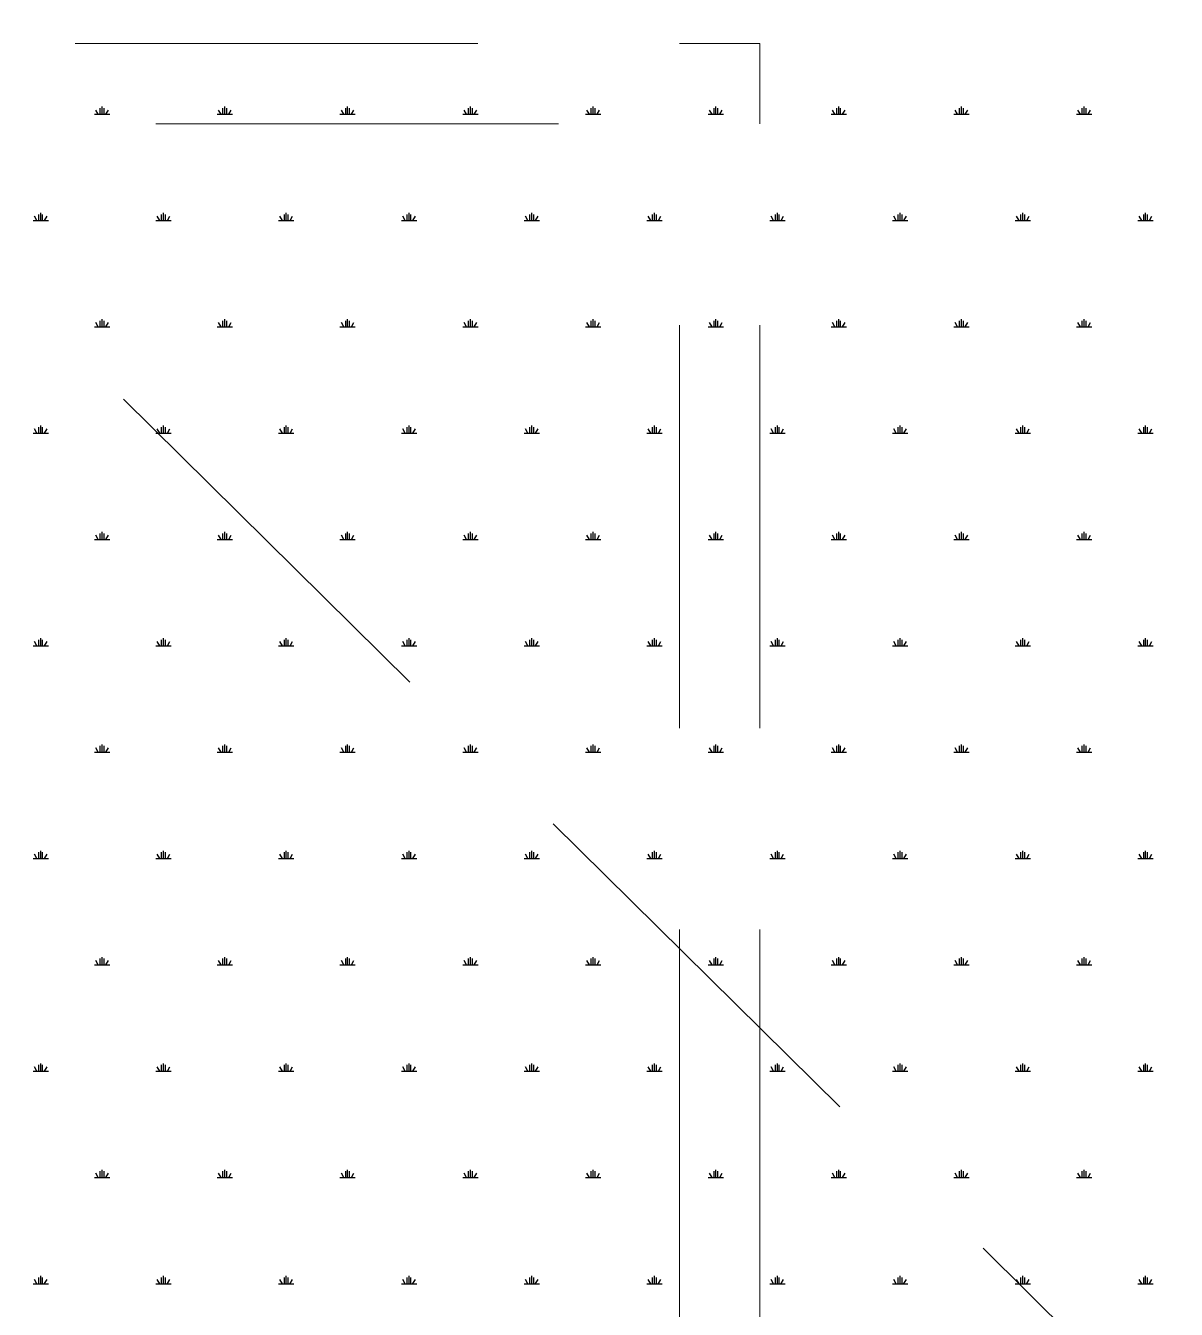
# Model space of a CAD drawing. Header units: millimetres. Extents: x 2999.9 to 3041.9, y 869.6 to 906.3.
# Drawn here: x 3021.963 to 3022.678, y 898.602 to 899.399 of the extents above; entities that cross this region are included whole.
import ezdxf

# ---------------------------------------------------------------- set-up
doc = ezdxf.new("R2010")
doc.units = ezdxf.units.MM
doc.linetypes.add('HIDDEN', pattern=[0.375, 0.25, -0.125])

msp = doc.modelspace()

# ---------------------------------------------------------------- linework, layer by layer
at = {"color": 253, "linetype": 'HIDDEN', "lineweight": 0}
for p, q in [((3023.26921, 897.93752), (3019.26921, 901.88817)), ((3020.11921, 899.38817), (3022.41921, 899.38817)), ((3022.41921, 896.33817), (3022.41921, 899.38817)), ((3020.16921, 899.33817), (3022.36921, 899.33817)), ((3022.36921, 896.33817), (3022.36921, 899.33817))]:
    msp.add_line(p, q, dxfattribs=at)
at = {"color": 76, "linetype": 'Continuous'}
for p, q in [((3022.00853, 899.34418), (3022.007, 899.34682)), ((3022.00972, 899.34418), (3022.00972, 899.34799)), ((3022.01091, 899.34418), (3022.01091, 899.34894)), ((3022.0121, 899.34418), (3022.0121, 899.34799)), ((3022.01329, 899.34418), (3022.01482, 899.34682)), ((3022.08473, 899.34418), (3022.0832, 899.34682)), ((3022.08592, 899.34418), (3022.08592, 899.34799)), ((3022.08711, 899.34418), (3022.08711, 899.34894)), ((3022.0883, 899.34418), (3022.0883, 899.34799)), ((3022.08949, 899.34418), (3022.09102, 899.34682)), ((3022.16093, 899.34418), (3022.1594, 899.34682)), ((3022.16212, 899.34418), (3022.16212, 899.34799)), ((3022.16331, 899.34418), (3022.16331, 899.34894)), ((3022.1645, 899.34418), (3022.1645, 899.34799)), ((3022.16569, 899.34418), (3022.16722, 899.34682)), ((3022.23713, 899.34418), (3022.2356, 899.34682)), ((3022.23832, 899.34418), (3022.23832, 899.34799)), ((3022.23951, 899.34418), (3022.23951, 899.34894)), ((3022.2407, 899.34418), (3022.2407, 899.34799)), ((3022.24189, 899.34418), (3022.24342, 899.34682)), ((3022.31333, 899.34418), (3022.3118, 899.34682)), ((3022.31452, 899.34418), (3022.31452, 899.34799)), ((3022.31571, 899.34418), (3022.31571, 899.34894)), ((3022.3169, 899.34418), (3022.3169, 899.34799)), ((3022.31809, 899.34418), (3022.31962, 899.34682)), ((3022.38953, 899.34418), (3022.388, 899.34682)), ((3022.39072, 899.34418), (3022.39072, 899.34799)), ((3022.39191, 899.34418), (3022.39191, 899.34894)), ((3022.3931, 899.34418), (3022.3931, 899.34799)), ((3022.39429, 899.34418), (3022.39582, 899.34682)), ((3022.46573, 899.34418), (3022.4642, 899.34682)), ((3022.46692, 899.34418), (3022.46692, 899.34799)), ((3022.46811, 899.34418), (3022.46811, 899.34894)), ((3022.4693, 899.34418), (3022.4693, 899.34799)), ((3022.47049, 899.34418), (3022.47202, 899.34682)), ((3022.54193, 899.34418), (3022.5404, 899.34682)), ((3022.54312, 899.34418), (3022.54312, 899.34799)), ((3022.54431, 899.34418), (3022.54431, 899.34894)), ((3022.5455, 899.34418), (3022.5455, 899.34799)), ((3022.54669, 899.34418), (3022.54822, 899.34682)), ((3022.61813, 899.34418), (3022.6166, 899.34682)), ((3022.61932, 899.34418), (3022.61932, 899.34799)), ((3022.62051, 899.34418), (3022.62051, 899.34894)), ((3022.6217, 899.34418), (3022.6217, 899.34799)), ((3022.62289, 899.34418), (3022.62442, 899.34682)), ((3022.00615, 899.34418), (3022.01567, 899.34418)), ((3022.08235, 899.34418), (3022.09187, 899.34418)), ((3022.15855, 899.34418), (3022.16807, 899.34418)), ((3022.23475, 899.34418), (3022.24427, 899.34418)), ((3022.31095, 899.34418), (3022.32047, 899.34418)), ((3022.38715, 899.34418), (3022.39667, 899.34418)), ((3022.46335, 899.34418), (3022.47287, 899.34418)), ((3022.53955, 899.34418), (3022.54907, 899.34418)), ((3022.61575, 899.34418), (3022.62527, 899.34418)), ((3021.97162, 899.27818), (3021.97162, 899.28199)), ((3021.97281, 899.27818), (3021.97281, 899.28295)), ((3021.974, 899.27818), (3021.974, 899.28199)), ((3022.04782, 899.27818), (3022.04782, 899.28199)), ((3022.04901, 899.27818), (3022.04901, 899.28295)), ((3022.0502, 899.27818), (3022.0502, 899.28199)), ((3022.12402, 899.27818), (3022.12402, 899.28199)), ((3022.12521, 899.27818), (3022.12521, 899.28295)), ((3022.1264, 899.27818), (3022.1264, 899.28199)), ((3022.20022, 899.27818), (3022.20022, 899.28199)), ((3022.20141, 899.27818), (3022.20141, 899.28295)), ((3022.2026, 899.27818), (3022.2026, 899.28199)), ((3022.27642, 899.27818), (3022.27642, 899.28199)), ((3022.27761, 899.27818), (3022.27761, 899.28295)), ((3022.2788, 899.27818), (3022.2788, 899.28199)), ((3022.35262, 899.27818), (3022.35262, 899.28199)), ((3022.35381, 899.27818), (3022.35381, 899.28295)), ((3022.355, 899.27818), (3022.355, 899.28199)), ((3022.42882, 899.27818), (3022.42882, 899.28199)), ((3022.43001, 899.27818), (3022.43001, 899.28295)), ((3022.4312, 899.27818), (3022.4312, 899.28199)), ((3022.50502, 899.27818), (3022.50502, 899.28199)), ((3022.50621, 899.27818), (3022.50621, 899.28295)), ((3022.5074, 899.27818), (3022.5074, 899.28199)), ((3022.58122, 899.27818), (3022.58122, 899.28199)), ((3022.58241, 899.27818), (3022.58241, 899.28295)), ((3022.5836, 899.27818), (3022.5836, 899.28199)), ((3022.65742, 899.27818), (3022.65742, 899.28199)), ((3022.65861, 899.27818), (3022.65861, 899.28295)), ((3022.6598, 899.27818), (3022.6598, 899.28199)), ((3021.96805, 899.27818), (3021.97757, 899.27818)), ((3021.97043, 899.27818), (3021.9689, 899.28082)), ((3021.97519, 899.27819), (3021.97672, 899.28083)), ((3022.04425, 899.27818), (3022.05377, 899.27818)), ((3022.04663, 899.27818), (3022.0451, 899.28082)), ((3022.05139, 899.27819), (3022.05292, 899.28083)), ((3022.12045, 899.27818), (3022.12997, 899.27818)), ((3022.12283, 899.27818), (3022.1213, 899.28082)), ((3022.12759, 899.27819), (3022.12912, 899.28083)), ((3022.19665, 899.27818), (3022.20617, 899.27818)), ((3022.19903, 899.27818), (3022.1975, 899.28082)), ((3022.20379, 899.27819), (3022.20532, 899.28083)), ((3022.27285, 899.27818), (3022.28237, 899.27818)), ((3022.27523, 899.27818), (3022.2737, 899.28082)), ((3022.27999, 899.27819), (3022.28152, 899.28083)), ((3022.34905, 899.27818), (3022.35857, 899.27818)), ((3022.35143, 899.27818), (3022.3499, 899.28082)), ((3022.35619, 899.27819), (3022.35772, 899.28083)), ((3022.42525, 899.27818), (3022.43477, 899.27818)), ((3022.42763, 899.27818), (3022.4261, 899.28082)), ((3022.43239, 899.27819), (3022.43392, 899.28083)), ((3022.50145, 899.27818), (3022.51097, 899.27818)), ((3022.50383, 899.27818), (3022.5023, 899.28082)), ((3022.50859, 899.27819), (3022.51012, 899.28083)), ((3022.57765, 899.27818), (3022.58717, 899.27818)), ((3022.58003, 899.27818), (3022.5785, 899.28082)), ((3022.58479, 899.27819), (3022.58632, 899.28083)), ((3022.65385, 899.27818), (3022.66337, 899.27818)), ((3022.65623, 899.27818), (3022.6547, 899.28082)), ((3022.66099, 899.27819), (3022.66252, 899.28083)), ((3022.00615, 899.21219), (3022.01567, 899.21219)), ((3022.00853, 899.21219), (3022.007, 899.21483)), ((3022.00972, 899.21219), (3022.00972, 899.216)), ((3022.01091, 899.21219), (3022.01091, 899.21696)), ((3022.0121, 899.21219), (3022.0121, 899.216)), ((3022.01329, 899.2122), (3022.01482, 899.21483)), ((3022.08235, 899.21219), (3022.09187, 899.21219)), ((3022.08473, 899.21219), (3022.0832, 899.21483)), ((3022.08592, 899.21219), (3022.08592, 899.216)), ((3022.08711, 899.21219), (3022.08711, 899.21696)), ((3022.0883, 899.21219), (3022.0883, 899.216)), ((3022.08949, 899.2122), (3022.09102, 899.21483)), ((3022.15855, 899.21219), (3022.16807, 899.21219)), ((3022.16093, 899.21219), (3022.1594, 899.21483)), ((3022.16212, 899.21219), (3022.16212, 899.216)), ((3022.16331, 899.21219), (3022.16331, 899.21696)), ((3022.1645, 899.21219), (3022.1645, 899.216)), ((3022.16569, 899.2122), (3022.16722, 899.21483)), ((3022.23475, 899.21219), (3022.24427, 899.21219)), ((3022.23713, 899.21219), (3022.2356, 899.21483)), ((3022.23832, 899.21219), (3022.23832, 899.216)), ((3022.23951, 899.21219), (3022.23951, 899.21696)), ((3022.2407, 899.21219), (3022.2407, 899.216)), ((3022.24189, 899.2122), (3022.24342, 899.21483)), ((3022.31095, 899.21219), (3022.32047, 899.21219)), ((3022.31333, 899.21219), (3022.3118, 899.21483)), ((3022.31452, 899.21219), (3022.31452, 899.216)), ((3022.31571, 899.21219), (3022.31571, 899.21696)), ((3022.3169, 899.21219), (3022.3169, 899.216)), ((3022.31809, 899.2122), (3022.31962, 899.21483)), ((3022.38715, 899.21219), (3022.39667, 899.21219)), ((3022.38953, 899.21219), (3022.388, 899.21483)), ((3022.39072, 899.21219), (3022.39072, 899.216)), ((3022.39191, 899.21219), (3022.39191, 899.21696)), ((3022.3931, 899.21219), (3022.3931, 899.216)), ((3022.39429, 899.2122), (3022.39582, 899.21483)), ((3022.46335, 899.21219), (3022.47287, 899.21219)), ((3022.46573, 899.21219), (3022.4642, 899.21483)), ((3022.46692, 899.21219), (3022.46692, 899.216)), ((3022.46811, 899.21219), (3022.46811, 899.21696)), ((3022.4693, 899.21219), (3022.4693, 899.216)), ((3022.47049, 899.2122), (3022.47202, 899.21483)), ((3022.53955, 899.21219), (3022.54907, 899.21219)), ((3022.54193, 899.21219), (3022.5404, 899.21483)), ((3022.54312, 899.21219), (3022.54312, 899.216)), ((3022.54431, 899.21219), (3022.54431, 899.21696)), ((3022.5455, 899.21219), (3022.5455, 899.216)), ((3022.54669, 899.2122), (3022.54822, 899.21483)), ((3022.61575, 899.21219), (3022.62527, 899.21219)), ((3022.61813, 899.21219), (3022.6166, 899.21483)), ((3022.61932, 899.21219), (3022.61932, 899.216)), ((3022.62051, 899.21219), (3022.62051, 899.21696)), ((3022.6217, 899.21219), (3022.6217, 899.216)), ((3022.62289, 899.2122), (3022.62442, 899.21483)), ((3021.97043, 899.1462), (3021.9689, 899.14884)), ((3021.97162, 899.1462), (3021.97162, 899.15001)), ((3021.97281, 899.1462), (3021.97281, 899.15097)), ((3021.974, 899.1462), (3021.974, 899.15001)), ((3021.97519, 899.1462), (3021.97672, 899.14884)), ((3022.04663, 899.1462), (3022.0451, 899.14884)), ((3022.04782, 899.1462), (3022.04782, 899.15001)), ((3022.04901, 899.1462), (3022.04901, 899.15097)), ((3022.0502, 899.1462), (3022.0502, 899.15001)), ((3022.05139, 899.1462), (3022.05292, 899.14884)), ((3022.12283, 899.1462), (3022.1213, 899.14884)), ((3022.12402, 899.1462), (3022.12402, 899.15001)), ((3022.12521, 899.1462), (3022.12521, 899.15097)), ((3022.1264, 899.1462), (3022.1264, 899.15001)), ((3022.12759, 899.1462), (3022.12912, 899.14884)), ((3022.19903, 899.1462), (3022.1975, 899.14884)), ((3022.20022, 899.1462), (3022.20022, 899.15001)), ((3022.20141, 899.1462), (3022.20141, 899.15097)), ((3022.2026, 899.1462), (3022.2026, 899.15001)), ((3022.20379, 899.1462), (3022.20532, 899.14884)), ((3022.27523, 899.1462), (3022.2737, 899.14884)), ((3022.27642, 899.1462), (3022.27642, 899.15001)), ((3022.27761, 899.1462), (3022.27761, 899.15097)), ((3022.2788, 899.1462), (3022.2788, 899.15001)), ((3022.27999, 899.1462), (3022.28152, 899.14884)), ((3022.35143, 899.1462), (3022.3499, 899.14884)), ((3022.35262, 899.1462), (3022.35262, 899.15001)), ((3022.35381, 899.1462), (3022.35381, 899.15097)), ((3022.355, 899.1462), (3022.355, 899.15001)), ((3022.35619, 899.1462), (3022.35772, 899.14884)), ((3022.42763, 899.1462), (3022.4261, 899.14884)), ((3022.42882, 899.1462), (3022.42882, 899.15001)), ((3022.43001, 899.1462), (3022.43001, 899.15097)), ((3022.4312, 899.1462), (3022.4312, 899.15001)), ((3022.43239, 899.1462), (3022.43392, 899.14884)), ((3022.50383, 899.1462), (3022.5023, 899.14884)), ((3022.50502, 899.1462), (3022.50502, 899.15001)), ((3022.50621, 899.1462), (3022.50621, 899.15097)), ((3022.5074, 899.1462), (3022.5074, 899.15001)), ((3022.50859, 899.1462), (3022.51012, 899.14884)), ((3022.58003, 899.1462), (3022.5785, 899.14884)), ((3022.58122, 899.1462), (3022.58122, 899.15001)), ((3022.58241, 899.1462), (3022.58241, 899.15097)), ((3022.5836, 899.1462), (3022.5836, 899.15001)), ((3022.58479, 899.1462), (3022.58632, 899.14884)), ((3022.65623, 899.1462), (3022.6547, 899.14884)), ((3022.65742, 899.1462), (3022.65742, 899.15001)), ((3022.65861, 899.1462), (3022.65861, 899.15097)), ((3022.6598, 899.1462), (3022.6598, 899.15001)), ((3022.66099, 899.1462), (3022.66252, 899.14884)), ((3021.96805, 899.1462), (3021.97757, 899.1462)), ((3022.04425, 899.1462), (3022.04543, 899.1462)), ((3022.04543, 899.1462), (3022.05377, 899.1462)), ((3022.12045, 899.1462), (3022.12997, 899.1462)), ((3022.19665, 899.1462), (3022.20617, 899.1462)), ((3022.27285, 899.1462), (3022.28237, 899.1462)), ((3022.34905, 899.1462), (3022.35857, 899.1462)), ((3022.42525, 899.1462), (3022.43477, 899.1462)), ((3022.50145, 899.1462), (3022.51097, 899.1462)), ((3022.57765, 899.1462), (3022.58717, 899.1462)), ((3022.65385, 899.1462), (3022.66337, 899.1462)), ((3022.00853, 899.08021), (3022.007, 899.08285)), ((3022.00972, 899.08021), (3022.00972, 899.08402)), ((3022.01091, 899.08021), (3022.01091, 899.08497)), ((3022.0121, 899.08021), (3022.0121, 899.08402)), ((3022.01329, 899.08021), (3022.01482, 899.08285)), ((3022.08473, 899.08021), (3022.0832, 899.08285)), ((3022.08592, 899.08021), (3022.08592, 899.08402)), ((3022.08711, 899.08021), (3022.08711, 899.08497)), ((3022.0883, 899.08021), (3022.0883, 899.08402)), ((3022.08949, 899.08021), (3022.09102, 899.08285)), ((3022.16093, 899.08021), (3022.1594, 899.08285)), ((3022.16212, 899.08021), (3022.16212, 899.08402)), ((3022.16331, 899.08021), (3022.16331, 899.08497)), ((3022.1645, 899.08021), (3022.1645, 899.08402)), ((3022.16569, 899.08021), (3022.16722, 899.08285)), ((3022.23713, 899.08021), (3022.2356, 899.08285)), ((3022.23832, 899.08021), (3022.23832, 899.08402)), ((3022.23951, 899.08021), (3022.23951, 899.08497)), ((3022.2407, 899.08021), (3022.2407, 899.08402)), ((3022.24189, 899.08021), (3022.24342, 899.08285)), ((3022.31333, 899.08021), (3022.3118, 899.08285)), ((3022.31452, 899.08021), (3022.31452, 899.08402)), ((3022.31571, 899.08021), (3022.31571, 899.08497)), ((3022.3169, 899.08021), (3022.3169, 899.08402)), ((3022.31809, 899.08021), (3022.31962, 899.08285)), ((3022.38953, 899.08021), (3022.388, 899.08285)), ((3022.39072, 899.08021), (3022.39072, 899.08402)), ((3022.39191, 899.08021), (3022.39191, 899.08497)), ((3022.3931, 899.08021), (3022.3931, 899.08402)), ((3022.39429, 899.08021), (3022.39582, 899.08285)), ((3022.46573, 899.08021), (3022.4642, 899.08285)), ((3022.46692, 899.08021), (3022.46692, 899.08402)), ((3022.46811, 899.08021), (3022.46811, 899.08497)), ((3022.4693, 899.08021), (3022.4693, 899.08402)), ((3022.47049, 899.08021), (3022.47202, 899.08285)), ((3022.54193, 899.08021), (3022.5404, 899.08285)), ((3022.54312, 899.08021), (3022.54312, 899.08402)), ((3022.54431, 899.08021), (3022.54431, 899.08497)), ((3022.5455, 899.08021), (3022.5455, 899.08402)), ((3022.54669, 899.08021), (3022.54822, 899.08285)), ((3022.61813, 899.08021), (3022.6166, 899.08285)), ((3022.61932, 899.08021), (3022.61932, 899.08402)), ((3022.62051, 899.08021), (3022.62051, 899.08497)), ((3022.6217, 899.08021), (3022.6217, 899.08402)), ((3022.62289, 899.08021), (3022.62442, 899.08285)), ((3022.00615, 899.08021), (3022.01567, 899.08021)), ((3022.08235, 899.08021), (3022.09187, 899.08021)), ((3022.15855, 899.08021), (3022.16807, 899.08021)), ((3022.23475, 899.08021), (3022.24427, 899.08021)), ((3022.31095, 899.08021), (3022.32047, 899.08021)), ((3022.38715, 899.08021), (3022.39667, 899.08021)), ((3022.46335, 899.08021), (3022.47287, 899.08021)), ((3022.53955, 899.08021), (3022.54907, 899.08021)), ((3022.61575, 899.08021), (3022.62527, 899.08021)), ((3021.97281, 899.01422), (3021.97281, 899.01898)), ((3022.04901, 899.01422), (3022.04901, 899.01898)), ((3022.12521, 899.01422), (3022.12521, 899.01898)), ((3022.20141, 899.01422), (3022.20141, 899.01898)), ((3022.27761, 899.01422), (3022.27761, 899.01898)), ((3022.35381, 899.01422), (3022.35381, 899.01898)), ((3022.43001, 899.01422), (3022.43001, 899.01898)), ((3022.50621, 899.01422), (3022.50621, 899.01898)), ((3022.58241, 899.01422), (3022.58241, 899.01898)), ((3022.65861, 899.01422), (3022.65861, 899.01898)), ((3021.96805, 899.01422), (3021.97757, 899.01422)), ((3021.97043, 899.01422), (3021.9689, 899.01686)), ((3021.97162, 899.01422), (3021.97162, 899.01803)), ((3021.974, 899.01422), (3021.974, 899.01803)), ((3021.97519, 899.01422), (3021.97672, 899.01686)), ((3022.04425, 899.01422), (3022.05377, 899.01422)), ((3022.04663, 899.01422), (3022.0451, 899.01686)), ((3022.04782, 899.01422), (3022.04782, 899.01803)), ((3022.0502, 899.01422), (3022.0502, 899.01803)), ((3022.05139, 899.01422), (3022.05292, 899.01686)), ((3022.12045, 899.01422), (3022.12997, 899.01422)), ((3022.12283, 899.01422), (3022.1213, 899.01686)), ((3022.12402, 899.01422), (3022.12402, 899.01803)), ((3022.1264, 899.01422), (3022.1264, 899.01803)), ((3022.12759, 899.01422), (3022.12912, 899.01686)), ((3022.19665, 899.01422), (3022.20617, 899.01422)), ((3022.19903, 899.01422), (3022.1975, 899.01686)), ((3022.20022, 899.01422), (3022.20022, 899.01803)), ((3022.2026, 899.01422), (3022.2026, 899.01803)), ((3022.20379, 899.01422), (3022.20532, 899.01686)), ((3022.27285, 899.01422), (3022.28237, 899.01422)), ((3022.27523, 899.01422), (3022.2737, 899.01686)), ((3022.27642, 899.01422), (3022.27642, 899.01803)), ((3022.2788, 899.01422), (3022.2788, 899.01803)), ((3022.27999, 899.01422), (3022.28152, 899.01686)), ((3022.34905, 899.01422), (3022.35857, 899.01422)), ((3022.35143, 899.01422), (3022.3499, 899.01686)), ((3022.35262, 899.01422), (3022.35262, 899.01803)), ((3022.355, 899.01422), (3022.355, 899.01803)), ((3022.35619, 899.01422), (3022.35772, 899.01686)), ((3022.42525, 899.01422), (3022.43477, 899.01422)), ((3022.42763, 899.01422), (3022.4261, 899.01686)), ((3022.42882, 899.01422), (3022.42882, 899.01803)), ((3022.4312, 899.01422), (3022.4312, 899.01803)), ((3022.43239, 899.01422), (3022.43392, 899.01686)), ((3022.50145, 899.01422), (3022.51097, 899.01422)), ((3022.50383, 899.01422), (3022.5023, 899.01686)), ((3022.50502, 899.01422), (3022.50502, 899.01803)), ((3022.5074, 899.01422), (3022.5074, 899.01803)), ((3022.50859, 899.01422), (3022.51012, 899.01686)), ((3022.57765, 899.01422), (3022.58717, 899.01422)), ((3022.58003, 899.01422), (3022.5785, 899.01686)), ((3022.58122, 899.01422), (3022.58122, 899.01803)), ((3022.5836, 899.01422), (3022.5836, 899.01803)), ((3022.58479, 899.01422), (3022.58632, 899.01686)), ((3022.65385, 899.01422), (3022.66337, 899.01422)), ((3022.65623, 899.01422), (3022.6547, 899.01686)), ((3022.65742, 899.01422), (3022.65742, 899.01803)), ((3022.6598, 899.01422), (3022.6598, 899.01803)), ((3022.66099, 899.01422), (3022.66252, 899.01686)), ((3022.00615, 898.94823), (3022.01567, 898.94823)), ((3022.00853, 898.94823), (3022.007, 898.95087)), ((3022.00972, 898.94823), (3022.00972, 898.95204)), ((3022.01091, 898.94823), (3022.01091, 898.95299)), ((3022.0121, 898.94823), (3022.0121, 898.95204)), ((3022.01329, 898.94823), (3022.01482, 898.95087)), ((3022.08235, 898.94823), (3022.09187, 898.94823)), ((3022.08473, 898.94823), (3022.0832, 898.95087)), ((3022.08592, 898.94823), (3022.08592, 898.95204)), ((3022.08711, 898.94823), (3022.08711, 898.95299)), ((3022.0883, 898.94823), (3022.0883, 898.95204)), ((3022.08949, 898.94823), (3022.09102, 898.95087)), ((3022.15855, 898.94823), (3022.16807, 898.94823)), ((3022.16093, 898.94823), (3022.1594, 898.95087)), ((3022.16212, 898.94823), (3022.16212, 898.95204)), ((3022.16331, 898.94823), (3022.16331, 898.95299)), ((3022.1645, 898.94823), (3022.1645, 898.95204)), ((3022.16569, 898.94823), (3022.16722, 898.95087)), ((3022.23475, 898.94823), (3022.24427, 898.94823)), ((3022.23713, 898.94823), (3022.2356, 898.95087)), ((3022.23832, 898.94823), (3022.23832, 898.95204)), ((3022.23951, 898.94823), (3022.23951, 898.95299)), ((3022.2407, 898.94823), (3022.2407, 898.95204)), ((3022.24189, 898.94823), (3022.24334, 898.95074)), ((3022.24334, 898.95074), (3022.24342, 898.95087)), ((3022.31095, 898.94823), (3022.32047, 898.94823)), ((3022.31333, 898.94823), (3022.3118, 898.95087)), ((3022.31452, 898.94823), (3022.31452, 898.95204)), ((3022.31571, 898.94823), (3022.31571, 898.95299)), ((3022.3169, 898.94823), (3022.3169, 898.95204)), ((3022.31809, 898.94823), (3022.31962, 898.95087)), ((3022.38715, 898.94823), (3022.39667, 898.94823)), ((3022.38953, 898.94823), (3022.388, 898.95087)), ((3022.39072, 898.94823), (3022.39072, 898.95204)), ((3022.39191, 898.94823), (3022.39191, 898.95299)), ((3022.3931, 898.94823), (3022.3931, 898.95204)), ((3022.39429, 898.94823), (3022.39582, 898.95087)), ((3022.46335, 898.94823), (3022.47287, 898.94823)), ((3022.46573, 898.94823), (3022.4642, 898.95087)), ((3022.46692, 898.94823), (3022.46692, 898.95204)), ((3022.46811, 898.94823), (3022.46811, 898.95299)), ((3022.4693, 898.94823), (3022.4693, 898.95204)), ((3022.47049, 898.94823), (3022.47202, 898.95087)), ((3022.53955, 898.94823), (3022.54907, 898.94823)), ((3022.54193, 898.94823), (3022.5404, 898.95087)), ((3022.54312, 898.94823), (3022.54312, 898.95204)), ((3022.54431, 898.94823), (3022.54431, 898.95299)), ((3022.5455, 898.94823), (3022.5455, 898.95204)), ((3022.54669, 898.94823), (3022.54822, 898.95087)), ((3022.61575, 898.94823), (3022.62527, 898.94823)), ((3022.61813, 898.94823), (3022.6166, 898.95087)), ((3022.61932, 898.94823), (3022.61932, 898.95204)), ((3022.62051, 898.94823), (3022.62051, 898.95299)), ((3022.6217, 898.94823), (3022.6217, 898.95204)), ((3022.62289, 898.94823), (3022.62442, 898.95087)), ((3021.97043, 898.88224), (3021.9689, 898.88488)), ((3021.97162, 898.88224), (3021.97162, 898.88605)), ((3021.97281, 898.88224), (3021.97281, 898.887)), ((3021.974, 898.88224), (3021.974, 898.88605)), ((3021.97519, 898.88224), (3021.97672, 898.88488)), ((3022.04663, 898.88224), (3022.0451, 898.88488)), ((3022.04782, 898.88224), (3022.04782, 898.88605)), ((3022.04901, 898.88224), (3022.04901, 898.887)), ((3022.0502, 898.88224), (3022.0502, 898.88605)), ((3022.05139, 898.88224), (3022.05292, 898.88488)), ((3022.12283, 898.88224), (3022.1213, 898.88488)), ((3022.12402, 898.88224), (3022.12402, 898.88605)), ((3022.12521, 898.88224), (3022.12521, 898.887)), ((3022.1264, 898.88224), (3022.1264, 898.88605)), ((3022.12759, 898.88224), (3022.12912, 898.88488)), ((3022.19903, 898.88224), (3022.1975, 898.88488)), ((3022.20022, 898.88224), (3022.20022, 898.88605)), ((3022.20141, 898.88224), (3022.20141, 898.887)), ((3022.2026, 898.88224), (3022.2026, 898.88605)), ((3022.20379, 898.88224), (3022.20532, 898.88488)), ((3022.27523, 898.88224), (3022.2737, 898.88488)), ((3022.27642, 898.88224), (3022.27642, 898.88605)), ((3022.27761, 898.88224), (3022.27761, 898.887)), ((3022.2788, 898.88224), (3022.2788, 898.88605)), ((3022.27999, 898.88224), (3022.28152, 898.88488)), ((3022.35143, 898.88224), (3022.3499, 898.88488)), ((3022.35262, 898.88224), (3022.35262, 898.88605)), ((3022.35381, 898.88224), (3022.35381, 898.887)), ((3022.355, 898.88224), (3022.355, 898.88605)), ((3022.35619, 898.88224), (3022.35772, 898.88488)), ((3022.42763, 898.88224), (3022.4261, 898.88488)), ((3022.42882, 898.88224), (3022.42882, 898.88605)), ((3022.43001, 898.88224), (3022.43001, 898.887)), ((3022.4312, 898.88224), (3022.4312, 898.88605)), ((3022.43239, 898.88224), (3022.43392, 898.88488)), ((3022.50383, 898.88224), (3022.5023, 898.88488)), ((3022.50502, 898.88224), (3022.50502, 898.88605)), ((3022.50621, 898.88224), (3022.50621, 898.887)), ((3022.5074, 898.88224), (3022.5074, 898.88605)), ((3022.50859, 898.88224), (3022.51012, 898.88488)), ((3022.58003, 898.88224), (3022.5785, 898.88488)), ((3022.58122, 898.88224), (3022.58122, 898.88605)), ((3022.58241, 898.88224), (3022.58241, 898.887)), ((3022.5836, 898.88224), (3022.5836, 898.88605)), ((3022.58479, 898.88224), (3022.58632, 898.88488)), ((3022.65623, 898.88224), (3022.6547, 898.88488)), ((3022.65742, 898.88224), (3022.65742, 898.88605)), ((3022.65861, 898.88224), (3022.65861, 898.887)), ((3022.6598, 898.88224), (3022.6598, 898.88605)), ((3022.66099, 898.88224), (3022.66252, 898.88488)), ((3021.96805, 898.88224), (3021.97757, 898.88224)), ((3022.04425, 898.88224), (3022.05377, 898.88224)), ((3022.12045, 898.88224), (3022.12997, 898.88224)), ((3022.19665, 898.88224), (3022.20617, 898.88224)), ((3022.27285, 898.88224), (3022.28237, 898.88224)), ((3022.34905, 898.88224), (3022.35857, 898.88224)), ((3022.42525, 898.88224), (3022.43477, 898.88224)), ((3022.50145, 898.88224), (3022.51097, 898.88224)), ((3022.57765, 898.88224), (3022.58717, 898.88224)), ((3022.65385, 898.88224), (3022.66337, 898.88224)), ((3022.00972, 898.81625), (3022.00972, 898.82006)), ((3022.01091, 898.81625), (3022.01091, 898.82101)), ((3022.0121, 898.81625), (3022.0121, 898.82006)), ((3022.08592, 898.81625), (3022.08592, 898.82006)), ((3022.08711, 898.81625), (3022.08711, 898.82101)), ((3022.0883, 898.81625), (3022.0883, 898.82006)), ((3022.16212, 898.81625), (3022.16212, 898.82006)), ((3022.16331, 898.81625), (3022.16331, 898.82101)), ((3022.1645, 898.81625), (3022.1645, 898.82006)), ((3022.23832, 898.81625), (3022.23832, 898.82006)), ((3022.23951, 898.81625), (3022.23951, 898.82101)), ((3022.2407, 898.81625), (3022.2407, 898.82006)), ((3022.31452, 898.81625), (3022.31452, 898.82006)), ((3022.31571, 898.81625), (3022.31571, 898.82101)), ((3022.3169, 898.81625), (3022.3169, 898.82006)), ((3022.39072, 898.81625), (3022.39072, 898.82006)), ((3022.39191, 898.81625), (3022.39191, 898.82101)), ((3022.3931, 898.81625), (3022.3931, 898.82006)), ((3022.46692, 898.81625), (3022.46692, 898.82006)), ((3022.46811, 898.81625), (3022.46811, 898.82101)), ((3022.4693, 898.81625), (3022.4693, 898.82006)), ((3022.54312, 898.81625), (3022.54312, 898.82006)), ((3022.54431, 898.81625), (3022.54431, 898.82101)), ((3022.5455, 898.81625), (3022.5455, 898.82006)), ((3022.61932, 898.81625), (3022.61932, 898.82006)), ((3022.62051, 898.81625), (3022.62051, 898.82101)), ((3022.6217, 898.81625), (3022.6217, 898.82006)), ((3022.00615, 898.81625), (3022.01567, 898.81625)), ((3022.00853, 898.81625), (3022.007, 898.81889)), ((3022.01329, 898.81625), (3022.01482, 898.81889)), ((3022.08235, 898.81625), (3022.09187, 898.81625)), ((3022.08473, 898.81625), (3022.0832, 898.81889)), ((3022.08949, 898.81625), (3022.09102, 898.81889)), ((3022.15855, 898.81625), (3022.16807, 898.81625)), ((3022.16093, 898.81625), (3022.1594, 898.81889)), ((3022.16569, 898.81625), (3022.16722, 898.81889)), ((3022.23475, 898.81625), (3022.24427, 898.81625)), ((3022.23713, 898.81625), (3022.2356, 898.81889)), ((3022.24189, 898.81625), (3022.24342, 898.81889)), ((3022.31095, 898.81625), (3022.32047, 898.81625)), ((3022.31333, 898.81625), (3022.3118, 898.81889)), ((3022.31809, 898.81625), (3022.31962, 898.81889)), ((3022.38715, 898.81625), (3022.39667, 898.81625)), ((3022.38953, 898.81625), (3022.388, 898.81889)), ((3022.39429, 898.81625), (3022.39582, 898.81889)), ((3022.46335, 898.81625), (3022.47287, 898.81625)), ((3022.46573, 898.81625), (3022.4642, 898.81889)), ((3022.47049, 898.81625), (3022.47202, 898.81889)), ((3022.53955, 898.81625), (3022.54907, 898.81625)), ((3022.54193, 898.81625), (3022.5404, 898.81889)), ((3022.54669, 898.81625), (3022.54822, 898.81889)), ((3022.61575, 898.81625), (3022.62527, 898.81625)), ((3022.61813, 898.81625), (3022.6166, 898.81889)), ((3022.62289, 898.81625), (3022.62442, 898.81889)), ((3021.96805, 898.75026), (3021.97757, 898.75026)), ((3021.97043, 898.75026), (3021.9689, 898.7529)), ((3021.97162, 898.75026), (3021.97162, 898.75407)), ((3021.97281, 898.75026), (3021.97281, 898.75502)), ((3021.974, 898.75026), (3021.974, 898.75407)), ((3021.97519, 898.75026), (3021.97672, 898.7529)), ((3022.04425, 898.75026), (3022.05377, 898.75026)), ((3022.04663, 898.75026), (3022.0451, 898.7529)), ((3022.04782, 898.75026), (3022.04782, 898.75407)), ((3022.04901, 898.75026), (3022.04901, 898.75502)), ((3022.0502, 898.75026), (3022.0502, 898.75407)), ((3022.05139, 898.75026), (3022.05292, 898.7529)), ((3022.12045, 898.75026), (3022.12997, 898.75026)), ((3022.12283, 898.75026), (3022.1213, 898.7529)), ((3022.12402, 898.75026), (3022.12402, 898.75407)), ((3022.12521, 898.75026), (3022.12521, 898.75502)), ((3022.1264, 898.75026), (3022.1264, 898.75407)), ((3022.12759, 898.75026), (3022.12912, 898.7529)), ((3022.19665, 898.75026), (3022.20617, 898.75026)), ((3022.19903, 898.75026), (3022.1975, 898.7529)), ((3022.20022, 898.75026), (3022.20022, 898.75407)), ((3022.20141, 898.75026), (3022.20141, 898.75502)), ((3022.2026, 898.75026), (3022.2026, 898.75407)), ((3022.20379, 898.75026), (3022.20532, 898.7529)), ((3022.27285, 898.75026), (3022.28237, 898.75026)), ((3022.27523, 898.75026), (3022.2737, 898.7529)), ((3022.27642, 898.75026), (3022.27642, 898.75407)), ((3022.27761, 898.75026), (3022.27761, 898.75502)), ((3022.2788, 898.75026), (3022.2788, 898.75407)), ((3022.27999, 898.75026), (3022.28152, 898.7529)), ((3022.34905, 898.75026), (3022.35857, 898.75026)), ((3022.35143, 898.75026), (3022.3499, 898.7529)), ((3022.35262, 898.75026), (3022.35262, 898.75407)), ((3022.35381, 898.75026), (3022.35381, 898.75502)), ((3022.355, 898.75026), (3022.355, 898.75407)), ((3022.35619, 898.75026), (3022.35772, 898.7529)), ((3022.42525, 898.75026), (3022.43477, 898.75026)), ((3022.42763, 898.75026), (3022.4261, 898.7529)), ((3022.42882, 898.75026), (3022.42882, 898.75407)), ((3022.43001, 898.75026), (3022.43001, 898.75502)), ((3022.4312, 898.75026), (3022.4312, 898.75407)), ((3022.43239, 898.75026), (3022.43392, 898.7529)), ((3022.50145, 898.75026), (3022.51097, 898.75026)), ((3022.50383, 898.75026), (3022.5023, 898.7529)), ((3022.50502, 898.75026), (3022.50502, 898.75407)), ((3022.50621, 898.75026), (3022.50621, 898.75502)), ((3022.5074, 898.75026), (3022.5074, 898.75407)), ((3022.50859, 898.75026), (3022.51012, 898.7529)), ((3022.57765, 898.75026), (3022.58717, 898.75026)), ((3022.58003, 898.75026), (3022.5785, 898.7529)), ((3022.58122, 898.75026), (3022.58122, 898.75407)), ((3022.58241, 898.75026), (3022.58241, 898.75502)), ((3022.5836, 898.75026), (3022.5836, 898.75407)), ((3022.58479, 898.75026), (3022.58632, 898.7529)), ((3022.65385, 898.75026), (3022.66337, 898.75026)), ((3022.65623, 898.75026), (3022.6547, 898.7529)), ((3022.65742, 898.75026), (3022.65742, 898.75407)), ((3022.65861, 898.75026), (3022.65861, 898.75502)), ((3022.6598, 898.75026), (3022.6598, 898.75407)), ((3022.66099, 898.75026), (3022.66252, 898.7529)), ((3022.00853, 898.68426), (3022.007, 898.6869)), ((3022.00972, 898.68426), (3022.00972, 898.68807)), ((3022.01091, 898.68426), (3022.01091, 898.68903)), ((3022.0121, 898.68426), (3022.0121, 898.68807)), ((3022.01329, 898.68427), (3022.01482, 898.68691)), ((3022.08473, 898.68426), (3022.0832, 898.6869)), ((3022.08592, 898.68426), (3022.08592, 898.68807)), ((3022.08711, 898.68426), (3022.08711, 898.68903)), ((3022.0883, 898.68426), (3022.0883, 898.68807)), ((3022.08949, 898.68427), (3022.09102, 898.68691)), ((3022.16093, 898.68426), (3022.1594, 898.6869)), ((3022.16212, 898.68426), (3022.16212, 898.68807)), ((3022.16331, 898.68426), (3022.16331, 898.68903)), ((3022.1645, 898.68426), (3022.1645, 898.68807)), ((3022.16569, 898.68427), (3022.16722, 898.68691)), ((3022.23713, 898.68426), (3022.2356, 898.6869)), ((3022.23832, 898.68426), (3022.23832, 898.68807)), ((3022.23951, 898.68426), (3022.23951, 898.68903)), ((3022.2407, 898.68426), (3022.2407, 898.68807)), ((3022.24189, 898.68427), (3022.24342, 898.68691)), ((3022.31333, 898.68426), (3022.3118, 898.6869)), ((3022.31452, 898.68426), (3022.31452, 898.68807)), ((3022.31571, 898.68426), (3022.31571, 898.68903)), ((3022.3169, 898.68426), (3022.3169, 898.68807)), ((3022.31809, 898.68427), (3022.31962, 898.68691)), ((3022.38953, 898.68426), (3022.388, 898.6869)), ((3022.39072, 898.68426), (3022.39072, 898.68807)), ((3022.39191, 898.68426), (3022.39191, 898.68903)), ((3022.3931, 898.68426), (3022.3931, 898.68807)), ((3022.39429, 898.68427), (3022.39582, 898.68691)), ((3022.46573, 898.68426), (3022.4642, 898.6869)), ((3022.46692, 898.68426), (3022.46692, 898.68807)), ((3022.46811, 898.68426), (3022.46811, 898.68903)), ((3022.4693, 898.68426), (3022.4693, 898.68807)), ((3022.47049, 898.68427), (3022.47202, 898.68691)), ((3022.54193, 898.68426), (3022.5404, 898.6869)), ((3022.54312, 898.68426), (3022.54312, 898.68807)), ((3022.54431, 898.68426), (3022.54431, 898.68903)), ((3022.5455, 898.68426), (3022.5455, 898.68807)), ((3022.54669, 898.68427), (3022.54822, 898.68691)), ((3022.61813, 898.68426), (3022.6166, 898.6869)), ((3022.61932, 898.68426), (3022.61932, 898.68807)), ((3022.62051, 898.68426), (3022.62051, 898.68903)), ((3022.6217, 898.68426), (3022.6217, 898.68807)), ((3022.62289, 898.68427), (3022.62442, 898.68691)), ((3022.00615, 898.68426), (3022.01567, 898.68426)), ((3022.08235, 898.68426), (3022.09187, 898.68426)), ((3022.15855, 898.68426), (3022.16807, 898.68426)), ((3022.23475, 898.68426), (3022.24427, 898.68426)), ((3022.31095, 898.68426), (3022.32047, 898.68426)), ((3022.38715, 898.68426), (3022.39667, 898.68426)), ((3022.46335, 898.68426), (3022.47287, 898.68426)), ((3022.53955, 898.68426), (3022.54907, 898.68426)), ((3022.61575, 898.68426), (3022.62527, 898.68426)), ((3021.97043, 898.61827), (3021.9689, 898.62091)), ((3021.97162, 898.61827), (3021.97162, 898.62208)), ((3021.97281, 898.61827), (3021.97281, 898.62304)), ((3021.974, 898.61827), (3021.974, 898.62208)), ((3021.97519, 898.61828), (3021.97672, 898.62091)), ((3022.04663, 898.61827), (3022.0451, 898.62091)), ((3022.04782, 898.61827), (3022.04782, 898.62208)), ((3022.04901, 898.61827), (3022.04901, 898.62304)), ((3022.0502, 898.61827), (3022.0502, 898.62208)), ((3022.05139, 898.61828), (3022.05292, 898.62091)), ((3022.12283, 898.61827), (3022.1213, 898.62091)), ((3022.12402, 898.61827), (3022.12402, 898.62208)), ((3022.12521, 898.61827), (3022.12521, 898.62304)), ((3022.1264, 898.61827), (3022.1264, 898.62208)), ((3022.12759, 898.61828), (3022.12912, 898.62091)), ((3022.19903, 898.61827), (3022.1975, 898.62091)), ((3022.20022, 898.61827), (3022.20022, 898.62208)), ((3022.20141, 898.61827), (3022.20141, 898.62304)), ((3022.2026, 898.61827), (3022.2026, 898.62208)), ((3022.20379, 898.61828), (3022.20532, 898.62091)), ((3022.27523, 898.61827), (3022.2737, 898.62091)), ((3022.27642, 898.61827), (3022.27642, 898.62208)), ((3022.27761, 898.61827), (3022.27761, 898.62304)), ((3022.2788, 898.61827), (3022.2788, 898.62208)), ((3022.27999, 898.61828), (3022.28152, 898.62091)), ((3022.35143, 898.61827), (3022.3499, 898.62091)), ((3022.35262, 898.61827), (3022.35262, 898.62208)), ((3022.35381, 898.61827), (3022.35381, 898.62304)), ((3022.355, 898.61827), (3022.355, 898.62208)), ((3022.35619, 898.61828), (3022.35772, 898.62091)), ((3022.42763, 898.61827), (3022.4261, 898.62091)), ((3022.42882, 898.61827), (3022.42882, 898.62208)), ((3022.43001, 898.61827), (3022.43001, 898.62304)), ((3022.4312, 898.61827), (3022.4312, 898.62208)), ((3022.43239, 898.61828), (3022.43392, 898.62091)), ((3022.50383, 898.61827), (3022.5023, 898.62091)), ((3022.50502, 898.61827), (3022.50502, 898.62208)), ((3022.50621, 898.61827), (3022.50621, 898.62304)), ((3022.5074, 898.61827), (3022.5074, 898.62208)), ((3022.50859, 898.61828), (3022.51012, 898.62091)), ((3022.58003, 898.61827), (3022.5785, 898.62091)), ((3022.58122, 898.61827), (3022.58122, 898.62208)), ((3022.58241, 898.61827), (3022.58241, 898.62304)), ((3022.5836, 898.61827), (3022.5836, 898.62208)), ((3022.58479, 898.61828), (3022.58632, 898.62091)), ((3022.65623, 898.61827), (3022.6547, 898.62091)), ((3022.65742, 898.61827), (3022.65742, 898.62208)), ((3022.65861, 898.61827), (3022.65861, 898.62304)), ((3022.6598, 898.61827), (3022.6598, 898.62208)), ((3022.66099, 898.61828), (3022.66252, 898.62091)), ((3021.96805, 898.61827), (3021.97757, 898.61827)), ((3022.04425, 898.61827), (3022.05377, 898.61827)), ((3022.12045, 898.61827), (3022.12997, 898.61827)), ((3022.19665, 898.61827), (3022.20617, 898.61827)), ((3022.27285, 898.61827), (3022.28237, 898.61827)), ((3022.34905, 898.61827), (3022.35857, 898.61827)), ((3022.42525, 898.61827), (3022.43477, 898.61827)), ((3022.50145, 898.61827), (3022.51097, 898.61827)), ((3022.57765, 898.61827), (3022.57996, 898.61827)), ((3022.57996, 898.61827), (3022.58717, 898.61827)), ((3022.65385, 898.61827), (3022.66337, 898.61827))]:
    msp.add_line(p, q, dxfattribs=at)

doc.saveas('drawing.dxf')
